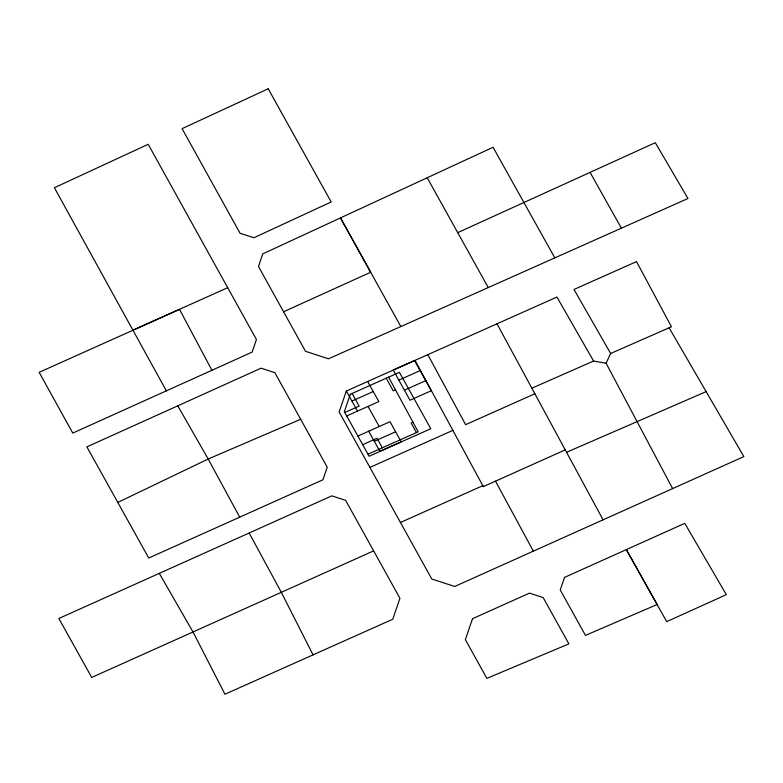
<?xml version="1.0" encoding="UTF-8"?>
<svg xmlns="http://www.w3.org/2000/svg" width="783" height="783" viewBox="0 0 783 783"><rect width="100%" height="100%" fill="white"/><g stroke="black" fill="none" stroke-linecap="round" stroke-linejoin="round"><path stroke-width="1.17" d="M672.646 488.612L606.091 363.243L593.573 361.022L556.938 297.06L346.34 391.011L339.147 411.927L431.776 578.999L454.727 586.467L743.85 456.597L669.103 327.793M606.091 363.243L610.642 353.495L671.442 326.765L636.52 261.61L573.998 289.456L610.642 353.495M117.802 502.441L208.18 459.014L300.672 419.277M554.824 257.871L493.075 147.263L262.745 253.888L258.478 266.504L305.497 351.303L328.508 358.81L687.973 198.491L655.293 142.692L457.732 232.639M283.603 311.771L370.672 272.249L340.488 217.899L400.847 326.56M211.929 370.29L252.155 352.096L256.423 339.479L148.202 144.307L54.399 187.724L166.358 390.844L211.929 370.29L179.493 309.344L132.944 330.211M177.78 405.829L261.042 368.186L274.843 372.659L327.216 467.197L322.948 479.773L148.731 558.015L86.874 446.878L177.78 405.829L208.18 459.014L239.706 517.142M166.358 390.844L72.77 433.087L39.15 372.336L227.706 287.684M400.456 522.467L482.798 485.675L483.326 486.635L565.228 449.863M373.648 550.87L91.709 677.442L58.852 618.482L331.835 495.864L345.626 500.337L399.947 598.31L392.753 619.245L224.956 694.227L193.019 631.969L159.282 573.362M351.929 401.062L373.246 391.539M398.831 380.117L420.148 370.594M344.794 412.504L359.143 406.093L352.115 393.457M395.484 389.865L393.252 390.864L386.225 378.218M346.703 415.949L378.845 401.591L367.658 381.487M404.429 390.169L425.746 380.646M357.89 436.053L390.022 421.704L401.209 441.808L379.892 451.331L368.705 431.218M362.686 444.675L377.044 438.265L382.349 447.807M412.984 422.213L411.153 423.035L416.458 432.568M374.303 441.279L395.621 431.756M367.99 454.218L418.171 431.805L388.603 377.152M369.919 467.412L452.858 430.366M534.828 393.771L465.631 424.66L427.802 354.64M531.853 388.202L593.573 361.022M706.149 391.617L566.53 452.3M590.059 172.358L621.399 228.176M427.205 177.721L488.249 287.567M368.02 406.426L379.207 426.529M346.34 391.011L357.528 411.114M497.009 323.8L603.096 519.834M495.492 481.173L533.36 551.144M414.98 360.356L483.326 486.635M249.151 532.988L281.322 592.34L313.053 654.882M472.521 618.697L465.376 639.623L486.86 678.372L568.889 643.871L543.187 597.605L529.445 593.132L472.521 618.697M350.334 394.25L344.334 411.692L369.126 456.254L430.787 428.722L399.408 372.326L350.334 394.25M564.563 577.374L560.236 589.951L585.478 635.395L657.133 604.515L626.322 549.607L666.705 621.643L726.33 594.659L684.763 523.347L564.563 577.374M268.207 88.773L182.087 128.647L240.107 233.324L253.946 237.748L331.18 201.955L268.207 88.773M414.559 360.542L393.242 370.065L410.018 400.23L431.335 390.707L414.559 360.542"/></g></svg>
